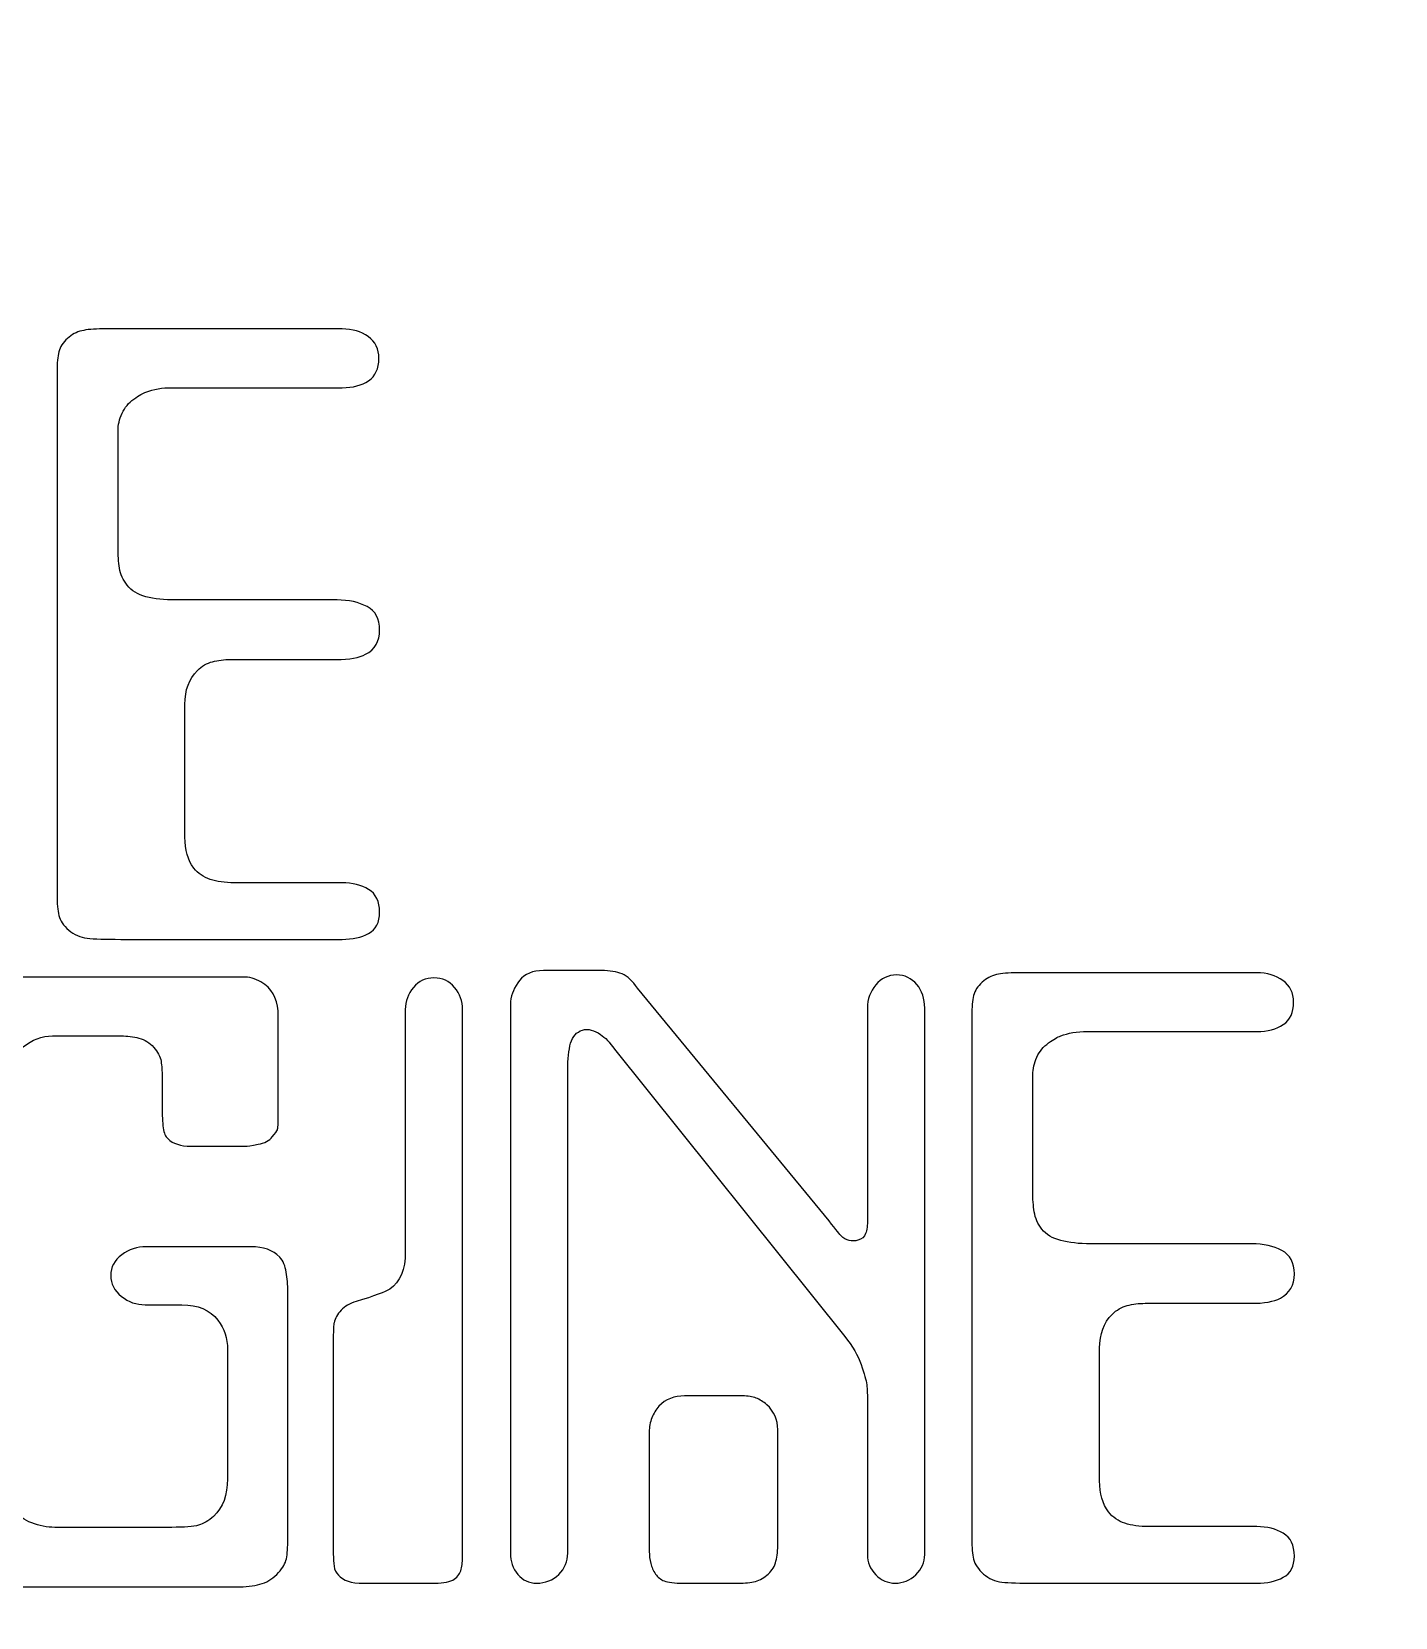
# Model space of a CAD drawing. Header units: millimetres. Extents: x -80 to 101, y -34 to 140.
# Drawn here: x 60.6 to 73.42, y 7.6 to 22.51 of the extents above; entities that cross this region are included whole.
import ezdxf

# ---------------------------------------------------------------- set-up
doc = ezdxf.new("R2010")
doc.units = ezdxf.units.MM
doc.header["$MEASUREMENT"] = 0
doc.layers.add('Layer 1', color=7, linetype='Continuous')

msp = doc.modelspace()

# ---------------------------------------------------------------- linework, layer by layer
at = {"layer": 'Layer 1', "color": 250, "lineweight": 20}
msp.add_open_spline([(100.6443, 65.9016), (100.6443, 65.9016), (-9.3557, 65.9016), (-9.3557, 65.9016), (-9.3557, 65.9016), (-9.3557, 65.9016), (-9.3557, -6.1118), (-9.3557, -6.1118), (-9.3557, -6.1118), (-9.3557, -6.1118), (4.1493, -6.0984), (4.1493, -6.0984), (4.1493, -6.0984), (4.1493, -6.0984), (4.1493, -3.5984), (4.1493, -3.5984), (4.1493, -3.5984), (4.1493, -3.5984), (7.1493, -3.5984), (7.1493, -3.5984), (7.1493, -3.5984), (7.1493, -3.5984), (7.1493, -6.0984), (7.1493, -6.0984), (7.1493, -6.0984), (7.1493, -6.0984), (84.1493, -6.0984), (84.1493, -6.0984), (84.1493, -6.0984), (84.1493, -6.0984), (84.1493, -3.5984), (84.1493, -3.5984), (84.1493, -3.5984), (84.1493, -3.5984), (87.1493, -3.5984), (87.1493, -3.5984), (87.1493, -3.5984), (87.1493, -3.5984), (87.1493, -6.0984), (87.1493, -6.0984), (87.1493, -6.0984), (87.1493, -6.0984), (100.6443, -6.1118), (100.6443, -6.1118), (100.6443, -6.1118), (100.6443, -6.1118), (100.6443, 65.9016), (100.6443, 65.9016)], degree=3, knots=[0, 0, 0, 0, 0.0769231, 0.0769231, 0.0769231, 0.0769231, 0.1538462, 0.1538462, 0.1538462, 0.1538462, 0.2307692, 0.2307692, 0.2307692, 0.2307692, 0.3076923, 0.3076923, 0.3076923, 0.3076923, 0.3846154, 0.3846154, 0.3846154, 0.3846154, 0.4615385, 0.4615385, 0.4615385, 0.4615385, 0.5384615, 0.5384615, 0.5384615, 0.5384615, 0.6153846, 0.6153846, 0.6153846, 0.6153846, 0.6923077, 0.6923077, 0.6923077, 0.6923077, 0.7692308, 0.7692308, 0.7692308, 0.7692308, 0.8461538, 0.8461538, 0.8461538, 0.8461538, 1, 1, 1, 1], dxfattribs=at)
msp.add_open_spline([(100.6443, 65.9016), (100.6443, 65.9016), (-9.3557, 65.9016), (-9.3557, 65.9016), (-9.3557, 65.9016), (-9.3557, 65.9016), (-9.3557, -6.1118), (-9.3557, -6.1118), (-9.3557, -6.1118), (-9.3557, -6.1118), (4.1493, -6.0984), (4.1493, -6.0984), (4.1493, -6.0984), (4.1493, -6.0984), (4.1493, -3.5984), (4.1493, -3.5984), (4.1493, -3.5984), (4.1493, -3.5984), (7.1493, -3.5984), (7.1493, -3.5984), (7.1493, -3.5984), (7.1493, -3.5984), (7.1493, -6.0984), (7.1493, -6.0984), (7.1493, -6.0984), (7.1493, -6.0984), (84.1493, -6.0984), (84.1493, -6.0984), (84.1493, -6.0984), (84.1493, -6.0984), (84.1493, -3.5984), (84.1493, -3.5984), (84.1493, -3.5984), (84.1493, -3.5984), (87.1493, -3.5984), (87.1493, -3.5984), (87.1493, -3.5984), (87.1493, -3.5984), (87.1493, -6.0984), (87.1493, -6.0984), (87.1493, -6.0984), (87.1493, -6.0984), (100.6443, -6.1118), (100.6443, -6.1118), (100.6443, -6.1118), (100.6443, -6.1118), (100.6443, 65.9016), (100.6443, 65.9016)], degree=3, knots=[0, 0, 0, 0, 0.0769231, 0.0769231, 0.0769231, 0.0769231, 0.1538462, 0.1538462, 0.1538462, 0.1538462, 0.2307692, 0.2307692, 0.2307692, 0.2307692, 0.3076923, 0.3076923, 0.3076923, 0.3076923, 0.3846154, 0.3846154, 0.3846154, 0.3846154, 0.4615385, 0.4615385, 0.4615385, 0.4615385, 0.5384615, 0.5384615, 0.5384615, 0.5384615, 0.6153846, 0.6153846, 0.6153846, 0.6153846, 0.6923077, 0.6923077, 0.6923077, 0.6923077, 0.7692308, 0.7692308, 0.7692308, 0.7692308, 0.8461538, 0.8461538, 0.8461538, 0.8461538, 1, 1, 1, 1], dxfattribs=at)
at = {"layer": 'Layer 1', "color": 242}
for points, knots in [([(60.934, 19.6206), (60.9755, 19.6574), (61.0203, 19.6816), (61.0687, 19.6931), (61.0687, 19.6931), (61.117, 19.7046), (61.1827, 19.7104), (61.2655, 19.7104), (61.2655, 19.7104), (61.2655, 19.7104), (63.5171, 19.7104), (63.5171, 19.7104), (63.5171, 19.7104), (63.6138, 19.7104), (63.6955, 19.6862), (63.7623, 19.6378), (63.7623, 19.6378), (63.8291, 19.5895), (63.8625, 19.5216), (63.8625, 19.4341), (63.8625, 19.4341), (63.8625, 19.3374), (63.8302, 19.2672), (63.7658, 19.2234), (63.7658, 19.2234), (63.7013, 19.1797), (63.6184, 19.1578), (63.5171, 19.1578), (63.5171, 19.1578), (63.5171, 19.1578), (61.9217, 19.1578), (61.9217, 19.1578), (61.9217, 19.1578), (61.825, 19.1578), (61.7421, 19.144), (61.673, 19.1164), (61.673, 19.1164), (61.6454, 19.1072), (61.6074, 19.0853), (61.5591, 19.0508), (61.5591, 19.0508), (61.5107, 19.0162), (61.4739, 18.9725), (61.4486, 18.9172), (61.4486, 18.9172), (61.4232, 18.862), (61.4106, 18.8067), (61.4106, 18.7515), (61.4106, 18.7515), (61.4106, 18.7515), (61.4106, 17.6579), (61.4106, 17.6579), (61.4106, 17.6579), (61.4106, 17.5842), (61.4152, 17.5186), (61.4244, 17.4611), (61.4244, 17.4611), (61.4336, 17.4035), (61.4578, 17.3494), (61.4969, 17.2999), (61.4969, 17.2999), (61.536, 17.2493), (61.5948, 17.2136), (61.673, 17.1929), (61.673, 17.1929), (61.7513, 17.1721), (61.8457, 17.1618), (61.9562, 17.1618), (61.9562, 17.1618), (61.9562, 17.1618), (63.4688, 17.1618), (63.4688, 17.1618), (63.4688, 17.1618), (63.5793, 17.1618), (63.6737, 17.1411), (63.7519, 17.0996), (63.7519, 17.0996), (63.8302, 17.0582), (63.8694, 16.9845), (63.8694, 16.8786), (63.8694, 16.8786), (63.8694, 16.7727), (63.8256, 16.6967), (63.7381, 16.6507), (63.7381, 16.6507), (63.6783, 16.6185), (63.5862, 16.6023), (63.4619, 16.6023), (63.4619, 16.6023), (63.4619, 16.6023), (62.4673, 16.6023), (62.4673, 16.6023), (62.4673, 16.6023), (62.4074, 16.6023), (62.351, 16.5954), (62.2981, 16.5816), (62.2981, 16.5816), (62.2451, 16.5678), (62.1979, 16.5402), (62.1565, 16.4987), (62.1565, 16.4987), (62.0782, 16.4193), (62.0391, 16.3134), (62.0391, 16.1799), (62.0391, 16.1799), (62.0391, 16.1799), (62.0391, 14.9321), (62.0391, 14.9321), (62.0391, 14.9321), (62.0391, 14.8124), (62.0667, 14.7157), (62.122, 14.6408), (62.122, 14.6408), (62.1634, 14.5902), (62.2152, 14.5545), (62.2774, 14.5338), (62.2774, 14.5338), (62.3395, 14.5131), (62.4144, 14.5027), (62.5018, 14.5027), (62.5018, 14.5027), (62.5018, 14.5027), (63.5171, 14.5027), (63.5171, 14.5027), (63.5171, 14.5027), (63.6138, 14.5027), (63.6967, 14.482), (63.7658, 14.4405), (63.7658, 14.4405), (63.8348, 14.3991), (63.8694, 14.3277), (63.8694, 14.2264), (63.8694, 14.2264), (63.8694, 14.1297), (63.8348, 14.063), (63.7658, 14.0261), (63.7658, 14.0261), (63.6967, 13.9893), (63.6138, 13.9709), (63.5171, 13.9709), (63.5171, 13.9709), (63.5171, 13.9709), (61.4382, 13.9709), (61.4382, 13.9709), (61.4382, 13.9709), (61.2909, 13.9709), (61.185, 13.9743), (61.1205, 13.9813), (61.1205, 13.9813), (61.056, 13.9882), (60.9985, 14.0135), (60.9478, 14.0572), (60.9478, 14.0572), (60.8972, 14.101), (60.8661, 14.147), (60.8546, 14.1954), (60.8546, 14.1954), (60.8431, 14.2437), (60.8373, 14.307), (60.8373, 14.3853), (60.8373, 14.3853), (60.8373, 14.3853), (60.8373, 19.3098), (60.8373, 19.3098), (60.8373, 19.3098), (60.8373, 19.388), (60.8431, 19.4502), (60.8546, 19.4963), (60.8546, 19.4963), (60.8661, 19.5423), (60.8926, 19.5837), (60.934, 19.6206)], [0, 0, 0, 0, 0.0227273, 0.0227273, 0.0227273, 0.0227273, 0.0454545, 0.0454545, 0.0454545, 0.0454545, 0.0681818, 0.0681818, 0.0681818, 0.0681818, 0.0909091, 0.0909091, 0.0909091, 0.0909091, 0.1136364, 0.1136364, 0.1136364, 0.1136364, 0.1363636, 0.1363636, 0.1363636, 0.1363636, 0.1590909, 0.1590909, 0.1590909, 0.1590909, 0.1818182, 0.1818182, 0.1818182, 0.1818182, 0.2045455, 0.2045455, 0.2045455, 0.2045455, 0.2272727, 0.2272727, 0.2272727, 0.2272727, 0.25, 0.25, 0.25, 0.25, 0.2727273, 0.2727273, 0.2727273, 0.2727273, 0.2954545, 0.2954545, 0.2954545, 0.2954545, 0.3181818, 0.3181818, 0.3181818, 0.3181818, 0.3409091, 0.3409091, 0.3409091, 0.3409091, 0.3636364, 0.3636364, 0.3636364, 0.3636364, 0.3863636, 0.3863636, 0.3863636, 0.3863636, 0.4090909, 0.4090909, 0.4090909, 0.4090909, 0.4318182, 0.4318182, 0.4318182, 0.4318182, 0.4545455, 0.4545455, 0.4545455, 0.4545455, 0.4772727, 0.4772727, 0.4772727, 0.4772727, 0.5, 0.5, 0.5, 0.5, 0.5227273, 0.5227273, 0.5227273, 0.5227273, 0.5454545, 0.5454545, 0.5454545, 0.5454545, 0.5681818, 0.5681818, 0.5681818, 0.5681818, 0.5909091, 0.5909091, 0.5909091, 0.5909091, 0.6136364, 0.6136364, 0.6136364, 0.6136364, 0.6363636, 0.6363636, 0.6363636, 0.6363636, 0.6590909, 0.6590909, 0.6590909, 0.6590909, 0.6818182, 0.6818182, 0.6818182, 0.6818182, 0.7045455, 0.7045455, 0.7045455, 0.7045455, 0.7272727, 0.7272727, 0.7272727, 0.7272727, 0.75, 0.75, 0.75, 0.75, 0.7727273, 0.7727273, 0.7727273, 0.7727273, 0.7954545, 0.7954545, 0.7954545, 0.7954545, 0.8181818, 0.8181818, 0.8181818, 0.8181818, 0.8409091, 0.8409091, 0.8409091, 0.8409091, 0.8636364, 0.8636364, 0.8636364, 0.8636364, 0.8863636, 0.8863636, 0.8863636, 0.8863636, 0.9090909, 0.9090909, 0.9090909, 0.9090909, 0.9318182, 0.9318182, 0.9318182, 0.9318182, 0.9545455, 0.9545455, 0.9545455, 0.9545455, 1, 1, 1, 1]), ([(59.2902, 13.4907), (59.3178, 13.5275), (59.3592, 13.5575), (59.4145, 13.5805), (59.4145, 13.5805), (59.4697, 13.6035), (59.5526, 13.615), (59.6631, 13.615), (59.6631, 13.615), (59.7322, 13.615), (59.7851, 13.615), (59.822, 13.615), (59.822, 13.615), (59.822, 13.615), (62.4327, 13.615), (62.4327, 13.615), (62.4327, 13.615), (62.4972, 13.615), (62.5616, 13.615), (62.6261, 13.615), (62.6261, 13.615), (62.686, 13.6058), (62.7412, 13.5828), (62.7919, 13.546), (62.7919, 13.546), (62.8747, 13.4815), (62.9162, 13.3825), (62.9162, 13.249), (62.9162, 13.249), (62.9162, 13.249), (62.9162, 12.3994), (62.9162, 12.3994), (62.9162, 12.3994), (62.9162, 12.3626), (62.9162, 12.335), (62.9162, 12.3166), (62.9162, 12.3166), (62.9162, 12.2383), (62.9139, 12.1922), (62.9093, 12.1784), (62.9093, 12.1784), (62.9047, 12.1692), (62.8886, 12.1473), (62.8609, 12.1128), (62.8609, 12.1128), (62.8333, 12.0783), (62.7884, 12.0553), (62.7262, 12.0437), (62.7262, 12.0437), (62.6641, 12.0322), (62.6238, 12.0265), (62.6054, 12.0265), (62.6054, 12.0265), (62.6054, 12.0265), (62.0943, 12.0265), (62.0943, 12.0265), (62.0943, 12.0265), (61.9976, 12.0265), (61.9262, 12.0495), (61.8802, 12.0955), (61.8802, 12.0955), (61.8572, 12.114), (61.8422, 12.1485), (61.8353, 12.1991), (61.8353, 12.1991), (61.8284, 12.2498), (61.8249, 12.3166), (61.8249, 12.3994), (61.8249, 12.3994), (61.8249, 12.3994), (61.8249, 12.6826), (61.8249, 12.6826), (61.8249, 12.6826), (61.8249, 12.7333), (61.8215, 12.7805), (61.8146, 12.8242), (61.8146, 12.8242), (61.8077, 12.8679), (61.7846, 12.9117), (61.7455, 12.9554), (61.7455, 12.9554), (61.7064, 12.9992), (61.6603, 13.028), (61.6074, 13.0418), (61.6074, 13.0418), (61.5544, 13.0556), (61.498, 13.0625), (61.4381, 13.0625), (61.4381, 13.0625), (61.4381, 13.0625), (60.7958, 13.0625), (60.7958, 13.0625), (60.7958, 13.0625), (60.6945, 13.0625), (60.6024, 13.028), (60.5196, 12.9589), (60.5196, 12.9589), (60.4735, 12.9128), (60.4424, 12.8645), (60.4263, 12.8138), (60.4263, 12.8138), (60.4102, 12.7632), (60.4021, 12.6964), (60.4021, 12.6135), (60.4021, 12.6135), (60.4021, 12.6135), (60.4021, 8.9461), (60.4021, 8.9461), (60.4021, 8.9461), (60.4021, 8.9047), (60.4021, 8.8747), (60.4021, 8.8563), (60.4021, 8.8563), (60.4021, 8.7826), (60.4044, 8.7343), (60.409, 8.7113), (60.409, 8.7113), (60.4137, 8.679), (60.4286, 8.6399), (60.4539, 8.5938), (60.4539, 8.5938), (60.4793, 8.5478), (60.5276, 8.511), (60.599, 8.4833), (60.599, 8.4833), (60.6704, 8.4557), (60.7429, 8.4419), (60.8165, 8.4419), (60.8165, 8.4419), (60.8165, 8.4419), (61.9147, 8.4419), (61.9147, 8.4419), (61.9147, 8.4419), (62.0344, 8.4419), (62.1185, 8.4488), (62.1668, 8.4626), (62.1668, 8.4626), (62.2151, 8.4764), (62.2623, 8.5041), (62.3084, 8.5455), (62.3084, 8.5455), (62.3959, 8.6284), (62.4396, 8.7458), (62.4396, 8.8977), (62.4396, 8.8977), (62.4396, 8.8977), (62.4396, 10.1133), (62.4396, 10.1133), (62.4396, 10.1133), (62.4396, 10.2192), (62.4097, 10.3113), (62.3498, 10.3896), (62.3498, 10.3896), (62.2716, 10.4863), (62.1587, 10.5346), (62.0114, 10.5346), (62.0114, 10.5346), (62.0114, 10.5346), (61.6661, 10.5346), (61.6661, 10.5346), (61.6661, 10.5346), (61.5832, 10.5346), (61.5084, 10.5611), (61.4416, 10.6141), (61.4416, 10.6141), (61.3748, 10.667), (61.3415, 10.7326), (61.3415, 10.8109), (61.3415, 10.8109), (61.3415, 10.8892), (61.376, 10.9536), (61.4451, 11.0043), (61.4451, 11.0043), (61.5141, 11.0549), (61.5901, 11.0803), (61.673, 11.0803), (61.673, 11.0803), (61.673, 11.0803), (62.6606, 11.0803), (62.6606, 11.0803), (62.6606, 11.0803), (62.7757, 11.0803), (62.8655, 11.048), (62.93, 10.9836), (62.93, 10.9836), (62.9622, 10.9467), (62.9829, 10.8995), (62.9922, 10.842), (62.9922, 10.842), (63.0014, 10.7844), (63.006, 10.7234), (63.006, 10.659), (63.006, 10.659), (63.006, 10.659), (63.006, 8.4212), (63.006, 8.4212), (63.006, 8.4212), (63.006, 8.3659), (63.006, 8.3268), (63.006, 8.3038), (63.006, 8.3038), (63.006, 8.2301), (63.0002, 8.1725), (62.9887, 8.1311), (62.9887, 8.1311), (62.9772, 8.0897), (62.9484, 8.0459), (62.9024, 7.9999), (62.9024, 7.9999), (62.8563, 7.9538), (62.8034, 7.9227), (62.7435, 7.9066), (62.7435, 7.9066), (62.6837, 7.8905), (62.61, 7.8825), (62.5225, 7.8825), (62.5225, 7.8825), (62.5225, 7.8825), (59.7667, 7.8825), (59.7667, 7.8825), (59.7667, 7.8825), (59.7023, 7.8825), (59.6539, 7.8825), (59.6217, 7.8825), (59.6217, 7.8825), (59.5296, 7.8825), (59.4594, 7.8882), (59.411, 7.8997), (59.411, 7.8997), (59.3627, 7.9112), (59.3189, 7.94), (59.2798, 7.9861), (59.2798, 7.9861), (59.2407, 8.0321), (59.2153, 8.0747), (59.2038, 8.1138), (59.2038, 8.1138), (59.1923, 8.153), (59.1866, 8.2071), (59.1866, 8.2761), (59.1866, 8.2761), (59.1866, 8.3268), (59.1866, 8.3659), (59.1866, 8.3936), (59.1866, 8.3936), (59.1866, 8.3936), (59.1866, 13.1523), (59.1866, 13.1523), (59.1866, 13.1523), (59.1866, 13.2213), (59.1935, 13.2823), (59.2073, 13.3353), (59.2073, 13.3353), (59.2211, 13.3883), (59.2487, 13.4401), (59.2902, 13.4907)], [0, 0, 0, 0, 0.0153846, 0.0153846, 0.0153846, 0.0153846, 0.0307692, 0.0307692, 0.0307692, 0.0307692, 0.0461538, 0.0461538, 0.0461538, 0.0461538, 0.0615385, 0.0615385, 0.0615385, 0.0615385, 0.0769231, 0.0769231, 0.0769231, 0.0769231, 0.0923077, 0.0923077, 0.0923077, 0.0923077, 0.1076923, 0.1076923, 0.1076923, 0.1076923, 0.1230769, 0.1230769, 0.1230769, 0.1230769, 0.1384615, 0.1384615, 0.1384615, 0.1384615, 0.1538462, 0.1538462, 0.1538462, 0.1538462, 0.1692308, 0.1692308, 0.1692308, 0.1692308, 0.1846154, 0.1846154, 0.1846154, 0.1846154, 0.2, 0.2, 0.2, 0.2, 0.2153846, 0.2153846, 0.2153846, 0.2153846, 0.2307692, 0.2307692, 0.2307692, 0.2307692, 0.2461538, 0.2461538, 0.2461538, 0.2461538, 0.2615385, 0.2615385, 0.2615385, 0.2615385, 0.2769231, 0.2769231, 0.2769231, 0.2769231, 0.2923077, 0.2923077, 0.2923077, 0.2923077, 0.3076923, 0.3076923, 0.3076923, 0.3076923, 0.3230769, 0.3230769, 0.3230769, 0.3230769, 0.3384615, 0.3384615, 0.3384615, 0.3384615, 0.3538462, 0.3538462, 0.3538462, 0.3538462, 0.3692308, 0.3692308, 0.3692308, 0.3692308, 0.3846154, 0.3846154, 0.3846154, 0.3846154, 0.4, 0.4, 0.4, 0.4, 0.4153846, 0.4153846, 0.4153846, 0.4153846, 0.4307692, 0.4307692, 0.4307692, 0.4307692, 0.4461538, 0.4461538, 0.4461538, 0.4461538, 0.4615385, 0.4615385, 0.4615385, 0.4615385, 0.4769231, 0.4769231, 0.4769231, 0.4769231, 0.4923077, 0.4923077, 0.4923077, 0.4923077, 0.5076923, 0.5076923, 0.5076923, 0.5076923, 0.5230769, 0.5230769, 0.5230769, 0.5230769, 0.5384615, 0.5384615, 0.5384615, 0.5384615, 0.5538462, 0.5538462, 0.5538462, 0.5538462, 0.5692308, 0.5692308, 0.5692308, 0.5692308, 0.5846154, 0.5846154, 0.5846154, 0.5846154, 0.6, 0.6, 0.6, 0.6, 0.6153846, 0.6153846, 0.6153846, 0.6153846, 0.6307692, 0.6307692, 0.6307692, 0.6307692, 0.6461538, 0.6461538, 0.6461538, 0.6461538, 0.6615385, 0.6615385, 0.6615385, 0.6615385, 0.6769231, 0.6769231, 0.6769231, 0.6769231, 0.6923077, 0.6923077, 0.6923077, 0.6923077, 0.7076923, 0.7076923, 0.7076923, 0.7076923, 0.7230769, 0.7230769, 0.7230769, 0.7230769, 0.7384615, 0.7384615, 0.7384615, 0.7384615, 0.7538462, 0.7538462, 0.7538462, 0.7538462, 0.7692308, 0.7692308, 0.7692308, 0.7692308, 0.7846154, 0.7846154, 0.7846154, 0.7846154, 0.8, 0.8, 0.8, 0.8, 0.8153846, 0.8153846, 0.8153846, 0.8153846, 0.8307692, 0.8307692, 0.8307692, 0.8307692, 0.8461538, 0.8461538, 0.8461538, 0.8461538, 0.8615385, 0.8615385, 0.8615385, 0.8615385, 0.8769231, 0.8769231, 0.8769231, 0.8769231, 0.8923077, 0.8923077, 0.8923077, 0.8923077, 0.9076923, 0.9076923, 0.9076923, 0.9076923, 0.9230769, 0.9230769, 0.9230769, 0.9230769, 0.9384615, 0.9384615, 0.9384615, 0.9384615, 0.9538462, 0.9538462, 0.9538462, 0.9538462, 0.9692308, 0.9692308, 0.9692308, 0.9692308, 1, 1, 1, 1]), ([(64.1111, 11.0354), (64.1111, 11.0354), (64.1111, 13.3111), (64.1111, 13.3111), (64.1111, 13.3111), (64.1111, 13.3894), (64.1364, 13.4585), (64.1871, 13.5183), (64.1871, 13.5183), (64.2377, 13.5782), (64.3022, 13.6081), (64.3804, 13.6081), (64.3804, 13.6081), (64.4587, 13.6081), (64.5232, 13.5782), (64.5738, 13.5183), (64.5738, 13.5183), (64.6245, 13.4585), (64.6498, 13.3894), (64.6498, 13.3111), (64.6498, 13.3111), (64.6498, 13.3111), (64.6498, 8.1794), (64.6498, 8.1794), (64.6498, 8.1794), (64.6498, 8.1288), (64.6452, 8.0851), (64.636, 8.0482), (64.636, 8.0482), (64.6268, 8.0114), (64.6049, 7.9803), (64.5704, 7.955), (64.5704, 7.955), (64.5358, 7.9297), (64.4748, 7.917), (64.3873, 7.917), (64.3873, 7.917), (64.3321, 7.917), (64.2907, 7.917), (64.263, 7.917), (64.263, 7.917), (64.263, 7.917), (63.7174, 7.917), (63.7174, 7.917), (63.7174, 7.917), (63.6023, 7.917), (63.524, 7.9423), (63.4826, 7.993), (63.4826, 7.993), (63.4595, 8.016), (63.4457, 8.0436), (63.4411, 8.0758), (63.4411, 8.0758), (63.4365, 8.1081), (63.4342, 8.1472), (63.4342, 8.1933), (63.4342, 8.1933), (63.4342, 8.2255), (63.4342, 8.2508), (63.4342, 8.2692), (63.4342, 8.2692), (63.4342, 8.2692), (63.4342, 10.2261), (63.4342, 10.2261), (63.4342, 10.2261), (63.4342, 10.301), (63.4365, 10.347), (63.4411, 10.3654), (63.4411, 10.3654), (63.4503, 10.4069), (63.4722, 10.446), (63.5067, 10.4828), (63.5067, 10.4828), (63.5413, 10.5197), (63.5885, 10.5473), (63.6483, 10.5657), (63.6483, 10.5657), (63.8187, 10.6164), (63.9246, 10.6555), (63.966, 10.6831), (63.966, 10.6831), (64.0627, 10.7476), (64.1111, 10.865), (64.1111, 11.0354)], [0, 0, 0, 0, 0.0454545, 0.0454545, 0.0454545, 0.0454545, 0.0909091, 0.0909091, 0.0909091, 0.0909091, 0.1363636, 0.1363636, 0.1363636, 0.1363636, 0.1818182, 0.1818182, 0.1818182, 0.1818182, 0.2272727, 0.2272727, 0.2272727, 0.2272727, 0.2727273, 0.2727273, 0.2727273, 0.2727273, 0.3181818, 0.3181818, 0.3181818, 0.3181818, 0.3636364, 0.3636364, 0.3636364, 0.3636364, 0.4090909, 0.4090909, 0.4090909, 0.4090909, 0.4545455, 0.4545455, 0.4545455, 0.4545455, 0.5, 0.5, 0.5, 0.5, 0.5454545, 0.5454545, 0.5454545, 0.5454545, 0.5909091, 0.5909091, 0.5909091, 0.5909091, 0.6363636, 0.6363636, 0.6363636, 0.6363636, 0.6818182, 0.6818182, 0.6818182, 0.6818182, 0.7272727, 0.7272727, 0.7272727, 0.7272727, 0.7727273, 0.7727273, 0.7727273, 0.7727273, 0.8181818, 0.8181818, 0.8181818, 0.8181818, 0.8636364, 0.8636364, 0.8636364, 0.8636364, 0.9090909, 0.9090909, 0.9090909, 0.9090909, 1, 1, 1, 1]), ([(65.0987, 8.2002), (65.0987, 8.2002), (65.0987, 13.1718), (65.0987, 13.1718), (65.0987, 13.1718), (65.0987, 13.2421), (65.0987, 13.3134), (65.0987, 13.3871), (65.0987, 13.3871), (65.1079, 13.4562), (65.1367, 13.5218), (65.1851, 13.5839), (65.1851, 13.5839), (65.2334, 13.6461), (65.3082, 13.6772), (65.4095, 13.6772), (65.4095, 13.6772), (65.4095, 13.6772), (65.9552, 13.6772), (65.9552, 13.6772), (65.9552, 13.6772), (66.0334, 13.6772), (66.0979, 13.6668), (66.1485, 13.6461), (66.1485, 13.6461), (66.1992, 13.6254), (66.2475, 13.5805), (66.2936, 13.5114), (66.2936, 13.5114), (66.2936, 13.5114), (68.0939, 11.3254), (68.0939, 11.3254), (68.0939, 11.3254), (68.163, 11.2368), (68.201, 11.1896), (68.2056, 11.185), (68.2056, 11.185), (68.2562, 11.1378), (68.3092, 11.124), (68.3656, 11.1424), (68.3656, 11.1424), (68.4024, 11.1516), (68.4266, 11.1724), (68.4381, 11.2046), (68.4381, 11.2046), (68.4496, 11.2368), (68.4554, 11.2829), (68.4554, 11.3427), (68.4554, 11.3427), (68.4554, 11.4026), (68.4554, 11.4463), (68.4554, 11.4739), (68.4554, 11.4739), (68.4554, 11.4739), (68.4554, 13.3249), (68.4554, 13.3249), (68.4554, 13.3249), (68.4554, 13.4078), (68.4819, 13.4803), (68.5337, 13.5425), (68.5337, 13.5425), (68.5866, 13.6047), (68.6511, 13.6357), (68.7282, 13.6357), (68.7282, 13.6357), (68.8053, 13.6357), (68.8686, 13.6058), (68.9193, 13.546), (68.9193, 13.546), (68.9688, 13.4861), (68.9941, 13.4124), (68.9941, 13.3249), (68.9941, 13.3249), (68.9941, 13.3249), (68.9941, 8.1864), (68.9941, 8.1864), (68.9941, 8.1864), (68.9941, 8.1127), (68.9665, 8.0494), (68.9101, 7.9964), (68.9101, 7.9964), (68.8537, 7.9435), (68.7904, 7.917), (68.7178, 7.917), (68.7178, 7.917), (68.6465, 7.917), (68.5843, 7.9435), (68.5325, 7.9964), (68.5325, 7.9964), (68.4807, 8.0494), (68.4554, 8.1127), (68.4554, 8.1852), (68.4554, 8.1852), (68.4554, 8.1852), (68.4554, 9.6045), (68.4554, 9.6045), (68.4554, 9.6045), (68.4554, 9.6817), (68.4531, 9.7415), (68.4485, 9.783), (68.4485, 9.783), (68.4427, 9.8244), (68.4255, 9.8877), (68.3967, 9.9729), (68.3967, 9.9729), (68.3667, 10.0569), (68.3149, 10.1456), (68.2413, 10.2376), (68.2413, 10.2376), (68.2413, 10.2376), (66.0783, 12.9382), (66.0783, 12.9382), (66.0783, 12.9382), (66.0323, 13.0026), (65.9885, 13.0487), (65.9471, 13.0763), (65.9471, 13.0763), (65.8872, 13.1177), (65.8308, 13.1316), (65.7756, 13.1177), (65.7756, 13.1177), (65.7203, 13.0993), (65.6835, 13.0579), (65.6651, 12.9934), (65.6651, 12.9934), (65.6467, 12.929), (65.6375, 12.8461), (65.6375, 12.7448), (65.6375, 12.7448), (65.6375, 12.7448), (65.6375, 8.2002), (65.6375, 8.2002), (65.6375, 8.2002), (65.6375, 8.1219), (65.6098, 8.0551), (65.5534, 7.9999), (65.5534, 7.9999), (65.497, 7.9446), (65.4279, 7.917), (65.3439, 7.917), (65.3439, 7.917), (65.2737, 7.917), (65.215, 7.9446), (65.1689, 7.9999), (65.1689, 7.9999), (65.1218, 8.0551), (65.0987, 8.1219), (65.0987, 8.2002)], [0, 0, 0, 0, 0.0263158, 0.0263158, 0.0263158, 0.0263158, 0.0526316, 0.0526316, 0.0526316, 0.0526316, 0.0789474, 0.0789474, 0.0789474, 0.0789474, 0.1052632, 0.1052632, 0.1052632, 0.1052632, 0.1315789, 0.1315789, 0.1315789, 0.1315789, 0.1578947, 0.1578947, 0.1578947, 0.1578947, 0.1842105, 0.1842105, 0.1842105, 0.1842105, 0.2105263, 0.2105263, 0.2105263, 0.2105263, 0.2368421, 0.2368421, 0.2368421, 0.2368421, 0.2631579, 0.2631579, 0.2631579, 0.2631579, 0.2894737, 0.2894737, 0.2894737, 0.2894737, 0.3157895, 0.3157895, 0.3157895, 0.3157895, 0.3421053, 0.3421053, 0.3421053, 0.3421053, 0.3684211, 0.3684211, 0.3684211, 0.3684211, 0.3947368, 0.3947368, 0.3947368, 0.3947368, 0.4210526, 0.4210526, 0.4210526, 0.4210526, 0.4473684, 0.4473684, 0.4473684, 0.4473684, 0.4736842, 0.4736842, 0.4736842, 0.4736842, 0.5, 0.5, 0.5, 0.5, 0.5263158, 0.5263158, 0.5263158, 0.5263158, 0.5526316, 0.5526316, 0.5526316, 0.5526316, 0.5789474, 0.5789474, 0.5789474, 0.5789474, 0.6052632, 0.6052632, 0.6052632, 0.6052632, 0.6315789, 0.6315789, 0.6315789, 0.6315789, 0.6578947, 0.6578947, 0.6578947, 0.6578947, 0.6842105, 0.6842105, 0.6842105, 0.6842105, 0.7105263, 0.7105263, 0.7105263, 0.7105263, 0.7368421, 0.7368421, 0.7368421, 0.7368421, 0.7631579, 0.7631579, 0.7631579, 0.7631579, 0.7894737, 0.7894737, 0.7894737, 0.7894737, 0.8157895, 0.8157895, 0.8157895, 0.8157895, 0.8421053, 0.8421053, 0.8421053, 0.8421053, 0.8684211, 0.8684211, 0.8684211, 0.8684211, 0.8947368, 0.8947368, 0.8947368, 0.8947368, 0.9210526, 0.9210526, 0.9210526, 0.9210526, 0.9473684, 0.9473684, 0.9473684, 0.9473684, 1, 1, 1, 1]), ([(69.5328, 13.5667), (69.5743, 13.6035), (69.6191, 13.6277), (69.6675, 13.6392), (69.6675, 13.6392), (69.7158, 13.6507), (69.7815, 13.6565), (69.8643, 13.6565), (69.8643, 13.6565), (69.8643, 13.6565), (72.1159, 13.6565), (72.1159, 13.6565), (72.1159, 13.6565), (72.2126, 13.6565), (72.2943, 13.6323), (72.3611, 13.5839), (72.3611, 13.5839), (72.4279, 13.5356), (72.4613, 13.4677), (72.4613, 13.3802), (72.4613, 13.3802), (72.4613, 13.2835), (72.429, 13.2133), (72.3646, 13.1695), (72.3646, 13.1695), (72.3001, 13.1258), (72.2172, 13.1039), (72.1159, 13.1039), (72.1159, 13.1039), (72.1159, 13.1039), (70.5205, 13.1039), (70.5205, 13.1039), (70.5205, 13.1039), (70.4238, 13.1039), (70.3409, 13.0901), (70.2718, 13.0625), (70.2718, 13.0625), (70.2442, 13.0533), (70.2062, 13.0314), (70.1579, 12.9969), (70.1579, 12.9969), (70.1095, 12.9623), (70.0727, 12.9186), (70.0474, 12.8633), (70.0474, 12.8633), (70.022, 12.8081), (70.0094, 12.7528), (70.0094, 12.6976), (70.0094, 12.6976), (70.0094, 12.6976), (70.0094, 11.604), (70.0094, 11.604), (70.0094, 11.604), (70.0094, 11.5303), (70.014, 11.4647), (70.0232, 11.4072), (70.0232, 11.4072), (70.0324, 11.3496), (70.0566, 11.2955), (70.0957, 11.246), (70.0957, 11.246), (70.1348, 11.1954), (70.1936, 11.1597), (70.2718, 11.139), (70.2718, 11.139), (70.3501, 11.1182), (70.4445, 11.1079), (70.555, 11.1079), (70.555, 11.1079), (70.555, 11.1079), (72.0676, 11.1079), (72.0676, 11.1079), (72.0676, 11.1079), (72.1781, 11.1079), (72.2725, 11.0872), (72.3507, 11.0457), (72.3507, 11.0457), (72.429, 11.0043), (72.4682, 10.9306), (72.4682, 10.8247), (72.4682, 10.8247), (72.4682, 10.7188), (72.4244, 10.6428), (72.3369, 10.5968), (72.3369, 10.5968), (72.2771, 10.5646), (72.185, 10.5484), (72.0607, 10.5484), (72.0607, 10.5484), (72.0607, 10.5484), (71.0661, 10.5484), (71.0661, 10.5484), (71.0661, 10.5484), (71.0062, 10.5484), (70.9498, 10.5415), (70.8969, 10.5277), (70.8969, 10.5277), (70.8439, 10.5139), (70.7967, 10.4863), (70.7553, 10.4448), (70.7553, 10.4448), (70.677, 10.3654), (70.6379, 10.2595), (70.6379, 10.126), (70.6379, 10.126), (70.6379, 10.126), (70.6379, 8.8782), (70.6379, 8.8782), (70.6379, 8.8782), (70.6379, 8.7585), (70.6655, 8.6618), (70.7208, 8.5869), (70.7208, 8.5869), (70.7622, 8.5363), (70.814, 8.5006), (70.8762, 8.4799), (70.8762, 8.4799), (70.9383, 8.4592), (71.0132, 8.4488), (71.1006, 8.4488), (71.1006, 8.4488), (71.1006, 8.4488), (72.1159, 8.4488), (72.1159, 8.4488), (72.1159, 8.4488), (72.2126, 8.4488), (72.2955, 8.4281), (72.3646, 8.3866), (72.3646, 8.3866), (72.4336, 8.3452), (72.4682, 8.2738), (72.4682, 8.1725), (72.4682, 8.1725), (72.4682, 8.0758), (72.4336, 8.0091), (72.3646, 7.9722), (72.3646, 7.9722), (72.2955, 7.9354), (72.2126, 7.917), (72.1159, 7.917), (72.1159, 7.917), (72.1159, 7.917), (70.037, 7.917), (70.037, 7.917), (70.037, 7.917), (69.8897, 7.917), (69.7838, 7.9204), (69.7193, 7.9274), (69.7193, 7.9274), (69.6548, 7.9343), (69.5973, 7.9596), (69.5466, 8.0033), (69.5466, 8.0033), (69.496, 8.0471), (69.4649, 8.0931), (69.4534, 8.1415), (69.4534, 8.1415), (69.4419, 8.1898), (69.4361, 8.2531), (69.4361, 8.3314), (69.4361, 8.3314), (69.4361, 8.3314), (69.4361, 13.2559), (69.4361, 13.2559), (69.4361, 13.2559), (69.4361, 13.3341), (69.4419, 13.3963), (69.4534, 13.4424), (69.4534, 13.4424), (69.4649, 13.4884), (69.4914, 13.5298), (69.5328, 13.5667)], [0, 0, 0, 0, 0.0227273, 0.0227273, 0.0227273, 0.0227273, 0.0454545, 0.0454545, 0.0454545, 0.0454545, 0.0681818, 0.0681818, 0.0681818, 0.0681818, 0.0909091, 0.0909091, 0.0909091, 0.0909091, 0.1136364, 0.1136364, 0.1136364, 0.1136364, 0.1363636, 0.1363636, 0.1363636, 0.1363636, 0.1590909, 0.1590909, 0.1590909, 0.1590909, 0.1818182, 0.1818182, 0.1818182, 0.1818182, 0.2045455, 0.2045455, 0.2045455, 0.2045455, 0.2272727, 0.2272727, 0.2272727, 0.2272727, 0.25, 0.25, 0.25, 0.25, 0.2727273, 0.2727273, 0.2727273, 0.2727273, 0.2954545, 0.2954545, 0.2954545, 0.2954545, 0.3181818, 0.3181818, 0.3181818, 0.3181818, 0.3409091, 0.3409091, 0.3409091, 0.3409091, 0.3636364, 0.3636364, 0.3636364, 0.3636364, 0.3863636, 0.3863636, 0.3863636, 0.3863636, 0.4090909, 0.4090909, 0.4090909, 0.4090909, 0.4318182, 0.4318182, 0.4318182, 0.4318182, 0.4545455, 0.4545455, 0.4545455, 0.4545455, 0.4772727, 0.4772727, 0.4772727, 0.4772727, 0.5, 0.5, 0.5, 0.5, 0.5227273, 0.5227273, 0.5227273, 0.5227273, 0.5454545, 0.5454545, 0.5454545, 0.5454545, 0.5681818, 0.5681818, 0.5681818, 0.5681818, 0.5909091, 0.5909091, 0.5909091, 0.5909091, 0.6136364, 0.6136364, 0.6136364, 0.6136364, 0.6363636, 0.6363636, 0.6363636, 0.6363636, 0.6590909, 0.6590909, 0.6590909, 0.6590909, 0.6818182, 0.6818182, 0.6818182, 0.6818182, 0.7045455, 0.7045455, 0.7045455, 0.7045455, 0.7272727, 0.7272727, 0.7272727, 0.7272727, 0.75, 0.75, 0.75, 0.75, 0.7727273, 0.7727273, 0.7727273, 0.7727273, 0.7954545, 0.7954545, 0.7954545, 0.7954545, 0.8181818, 0.8181818, 0.8181818, 0.8181818, 0.8409091, 0.8409091, 0.8409091, 0.8409091, 0.8636364, 0.8636364, 0.8636364, 0.8636364, 0.8863636, 0.8863636, 0.8863636, 0.8863636, 0.9090909, 0.9090909, 0.9090909, 0.9090909, 0.9318182, 0.9318182, 0.9318182, 0.9318182, 0.9545455, 0.9545455, 0.9545455, 0.9545455, 1, 1, 1, 1]), ([(66.4939, 9.5815), (66.5583, 9.646), (66.6389, 9.6782), (66.7356, 9.6782), (66.7356, 9.6782), (66.7356, 9.6782), (67.2812, 9.6782), (67.2812, 9.6782), (67.2812, 9.6782), (67.3319, 9.6782), (67.3745, 9.6713), (67.409, 9.6575), (67.409, 9.6575), (67.4436, 9.6437), (67.4769, 9.6229), (67.5092, 9.5953), (67.5092, 9.5953), (67.5782, 9.5309), (67.6128, 9.4526), (67.6128, 9.3605), (67.6128, 9.3605), (67.6128, 9.3605), (67.6128, 8.2969), (67.6128, 8.2969), (67.6128, 8.2969), (67.6128, 8.2278), (67.607, 8.1702), (67.5955, 8.1242), (67.5955, 8.1242), (67.584, 8.0781), (67.5598, 8.0379), (67.523, 8.0033), (67.523, 8.0033), (67.4861, 7.9688), (67.4459, 7.9458), (67.4021, 7.9343), (67.4021, 7.9343), (67.3584, 7.9227), (67.3043, 7.917), (67.2398, 7.917), (67.2398, 7.917), (67.2398, 7.917), (66.7287, 7.917), (66.7287, 7.917), (66.7287, 7.917), (66.6412, 7.917), (66.5802, 7.9239), (66.5457, 7.9377), (66.5457, 7.9377), (66.5111, 7.9515), (66.4835, 7.9734), (66.4628, 8.0033), (66.4628, 8.0033), (66.4421, 8.0333), (66.4271, 8.0666), (66.4179, 8.1035), (66.4179, 8.1035), (66.4087, 8.1403), (66.4041, 8.1771), (66.4041, 8.214), (66.4041, 8.214), (66.4041, 8.2508), (66.4041, 8.2784), (66.4041, 8.2969), (66.4041, 8.2969), (66.4041, 8.2969), (66.4041, 9.3398), (66.4041, 9.3398), (66.4041, 9.3398), (66.4041, 9.3858), (66.4122, 9.4296), (66.4283, 9.471), (66.4283, 9.471), (66.4444, 9.5124), (66.4663, 9.5493), (66.4939, 9.5815)], [0, 0, 0, 0, 0.05, 0.05, 0.05, 0.05, 0.1, 0.1, 0.1, 0.1, 0.15, 0.15, 0.15, 0.15, 0.2, 0.2, 0.2, 0.2, 0.25, 0.25, 0.25, 0.25, 0.3, 0.3, 0.3, 0.3, 0.35, 0.35, 0.35, 0.35, 0.4, 0.4, 0.4, 0.4, 0.45, 0.45, 0.45, 0.45, 0.5, 0.5, 0.5, 0.5, 0.55, 0.55, 0.55, 0.55, 0.6, 0.6, 0.6, 0.6, 0.65, 0.65, 0.65, 0.65, 0.7, 0.7, 0.7, 0.7, 0.75, 0.75, 0.75, 0.75, 0.8, 0.8, 0.8, 0.8, 0.85, 0.85, 0.85, 0.85, 0.9, 0.9, 0.9, 0.9, 1, 1, 1, 1])]:
    msp.add_open_spline(points, degree=3, knots=knots, dxfattribs=at)

doc.saveas('drawing.dxf')
